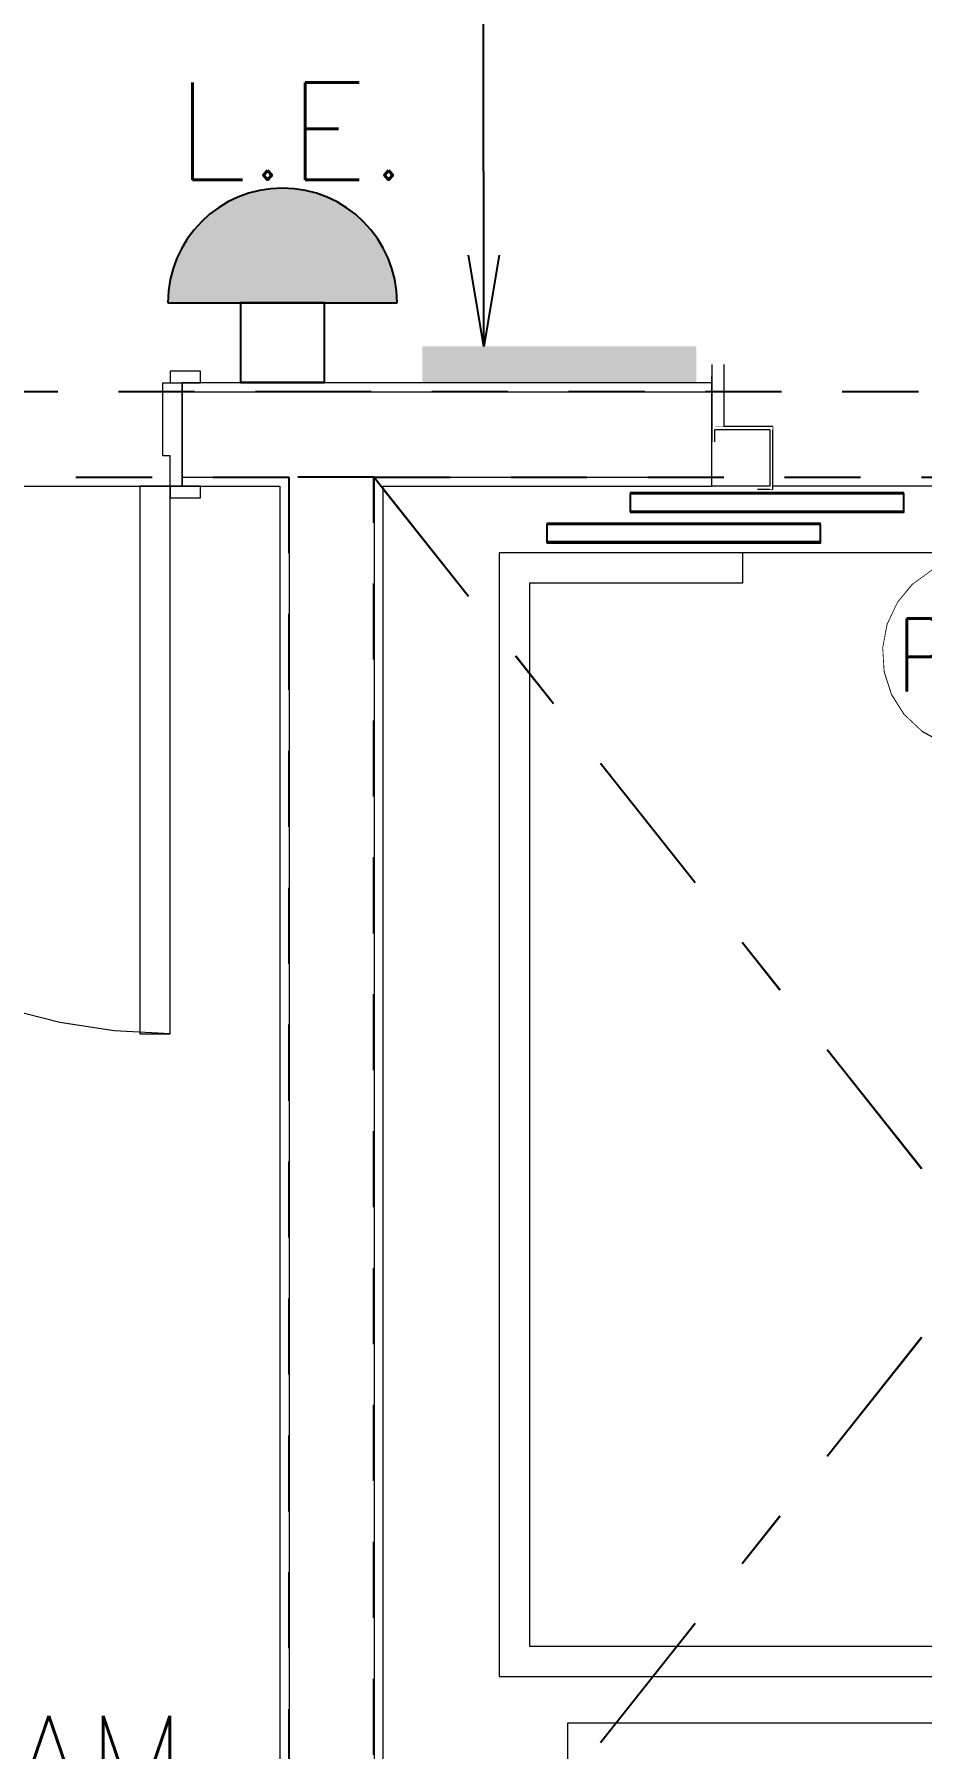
# Model space of a CAD drawing. Header units: millimetres. Extents: x 188.6 to 263.2, y 40.1 to 120.1.
# Drawn here: x 230.28 to 231.739, y 46.062 to 48.879 of the extents above; entities that cross this region are included whole.
import ezdxf
from ezdxf.enums import TextEntityAlignment as Align

# ---------------------------------------------------------------- set-up
doc = ezdxf.new("R2010")
doc.units = ezdxf.units.MM
doc.set_wipeout_variables(frame=1)
for name, pattern in [('DASHDOT2', [0.5, 0.25, -0.125, 0, -0.125]), ('HIDDEN2', [0.1875, 0.125, -0.0625]), ('Linha Tracejada 3_1', [400, 300, -100]), ('Wipeout_Contour', [1000, 0, -1000])]:
    doc.linetypes.add(name, pattern=pattern)
for name, color, linetype in [('ARQ', 8, 'Continuous'), ('Equipamento - Fixo & Sanitário.ARQ', 7, 'Continuous'), ('ESTR-VIGAS', 11, 'HIDDEN2'), ('ESTRUTURA', 7, 'Continuous'), ('INC-HID-TEXTO', 7, 'Continuous'), ('INC-LE', 96, 'Continuous'), ('INC-PCF', 254, 'Continuous'), ('INC-SINALIZAÇÃO', 88, 'Continuous'), ('INC-TEXTO', 7, 'Continuous'), ('LE', 96, 'Continuous'), ('LE-TEXTO', 7, 'Continuous'), ('Portas ARCHICAD', 7, 'Continuous'), ('T-MC-TEXTO', 8, 'Continuous')]:
    doc.layers.add(name, color=color, linetype=linetype)
doc.styles.add('60-100', font='romans.shx', dxfattribs={"height": 0.16})
doc.styles.add('60-50', font='romans.shx', dxfattribs={"height": 0.08})
doc.styles.add('60-75', font='romans.shx', dxfattribs={"height": 0.12})
doc.styles.add('MC-ROMANS', font='romans')
doc.styles.add('ROMANS', font='ROMANS.SHX', dxfattribs={"height": 0.15})
doc.dimstyles.new('SETAS75', dxfattribs={"dimtxt": 0.16, "dimasz": 0.15, "dimexe": 0.15, "dimexo": 0, "dimgap": 0.1, "dimtad": 1, "dimzin": 10, "dimdsep": 46, "dimtxsty": '60-100', "dimblk1": 'OPEN', "dimblk2": 'OPEN', "dimsah": 1, "dimcen": 0, "dimclrd": 244, "dimclre": 244, "dimclrt": 7, "dimadec": 0, "dimazin": 0, "dimtfac": 1, "dimtix": 1, "dimtmove": 2, "dimatfit": 3, "dimldrblk": 'OPEN', "dimfxl": 0.15, "dimtolj": 1, "dimtzin": 6, "dimarcsym": 0})

# ---------------------------------------------------------------- blocks, each defined once
blk = doc.blocks.new('ESTR-1TP-29.09.2016')
at = {"layer": 'ESTR-VIGAS', "linetype": 'DASHDOT2'}
for p, q in [((27.5174, 7.9252), (29.5374, 10.4752)), ((27.5174, 10.4752), (29.5374, 7.9252))]:
    blk.add_line(p, q, dxfattribs=at)
at = {"layer": 'ESTR-VIGAS'}
for points in [[(27.4474, 10.6152), (26.1274, 10.6152)], [(29.5374, 10.6152), (27.4474, 10.6152)], [(26.1274, 10.4752), (27.3774, 10.4752)], [(27.3774, 10.4752), (27.3774, 7.9252)], [(27.5174, 10.4752), (27.3774, 10.4752)], [(27.5174, 10.4752), (29.5374, 10.4752)], [(27.5174, 7.9252), (27.5174, 10.4752)]]:
    blk.add_lwpolyline(points, dxfattribs=at)
blk = doc.blocks.new('Vão de Porta Simples_18')
at = {"layer": 'Portas ARCHICAD', "color": 8, "linetype": 'Continuous', "lineweight": 0}
for p, q in [((-450, -15), (-450, 0)), ((450, -15), (450, 0)), ((-450, -155), (-450, -15)), ((450, -155), (450, -15)), ((-450, -170), (-450, -155)), ((450, -170), (450, -155)), ((-450, -170), (450, -170))]:
    blk.add_line(p, q, dxfattribs=at)
blk = doc.blocks.new('Porta Metálica 21')
at = {"layer": 'Portas ARCHICAD', "color": 8, "linetype": 'Continuous', "lineweight": 0}
for p, q in [((400, 0), (400, 900)), ((400, 900), (450, 900)), ((450, 900), (450, 0)), ((-500, 0), (-500, 19)), ((-500, 19), (-450, 19)), ((-450, 0), (-500, 0)), ((-470, 0), (-500, 0)), ((-470, 0), (-500, 0)), ((-470, 0), (470, 0)), ((-450, 0), (-470, 0)), ((-470, 0), (-470, -170)), ((-470, 0), (-470, -15)), ((-470, 0), (-470, -15)), ((-450, 19), (-450, 0)), ((-450, -50), (-450, 0)), ((450, 0), (400, 0)), ((450, 19), (500, 19)), ((450, 0), (450, 19)), ((500, 0), (450, 0)), ((470, 0), (450, 0)), ((450, 0), (450, -50)), ((470, -170), (470, 0)), ((470, 0), (470, -15)), ((470, 0), (470, -15)), ((470, 0), (500, 0)), ((470, 0), (500, 0)), ((500, 19), (500, 0)), ((-470, -15), (-470, -155)), ((-470, -15), (-470, -155)), ((470, -15), (470, -155)), ((470, -15), (470, -155)), ((-438, -50), (-450, -50)), ((-438, -170), (-438, -50)), ((450, -50), (438, -50)), ((438, -50), (438, -170)), ((-470, -155), (-470, -170)), ((-470, -155), (-470, -170)), ((470, -155), (470, -170)), ((470, -155), (470, -170)), ((-500, -189), (-500, -170)), ((-500, -170), (-450, -170)), ((-470, -170), (-500, -170)), ((-470, -170), (-500, -170)), ((-450, -189), (-500, -189)), ((-470, -170), (-438, -170)), ((-450, -170), (-450, -189)), ((438, -170), (470, -170)), ((450, -170), (500, -170)), ((450, -189), (450, -170)), ((500, -189), (450, -189)), ((470, -170), (500, -170)), ((470, -170), (500, -170)), ((500, -170), (500, -189))]:
    blk.add_line(p, q, dxfattribs=at)
at = {"layer": 'Portas ARCHICAD', "color": 8, "linetype": 'Linha Tracejada 3_1', "lineweight": 0}
blk.add_arc((450, 0), 900, 90, 180, dxfattribs=at)
blk = doc.blocks.new('Vão de Porta Simples_26')
at = {"layer": 'Portas ARCHICAD', "color": 7, "linetype": 'Continuous', "lineweight": 0}
for p, q in [((-500, 0), (-500, 10)), ((500, 0), (500, 10))]:
    blk.add_line(p, q, dxfattribs=at)
blk = doc.blocks.new('Vão de Porta Simples_15')
at = {"layer": 'Portas ARCHICAD', "color": 7, "linetype": 'Continuous', "lineweight": 0}
for p, q in [((-450, 0), (-450, -10)), ((450, 0), (450, -10))]:
    blk.add_line(p, q, dxfattribs=at)
blk = doc.blocks.new('elevador 2')
at = {"layer": 'Equipamento - Fixo & Sanitário.ARQ', "color": 8, "linetype": 'Continuous', "lineweight": 0}
for p, q in [((665.7, 2122.5), (215.7, 2122.5)), ((215.7, 2122.5), (215.7, 2092.5)), ((665.7, 2092.5), (665.7, 2122.5)), ((1384.3, 2122.5), (934.3, 2122.5)), ((934.3, 2122.5), (934.3, 2092.5)), ((1384.3, 2092.5), (1384.3, 2122.5)), ((215.7, 2092.5), (665.7, 2092.5)), ((934.3, 2092.5), (1384.3, 2092.5)), ((528.5, 2072.2), (78.5, 2072.2)), ((78.5, 2072.2), (78.5, 2042.2)), ((528.5, 2042.2), (528.5, 2072.2)), ((1521.5, 2072.2), (1071.5, 2072.2)), ((1071.5, 2072.2), (1071.5, 2042.2)), ((1521.5, 2042.2), (1521.5, 2072.2)), ((78.5, 2042.2), (528.5, 2042.2)), ((1071.5, 2042.2), (1521.5, 2042.2)), ((1600, 2023.4), (0, 2023.4)), ((0, 2023.4), (0, 176.3)), ((400, 2023.4), (400, 1973.4)), ((1200, 2023.4), (1200, 1973.4)), ((1600, 176.3), (1600, 2023.4)), ((400, 1973.4), (50, 1973.4)), ((50, 1973.4), (50, 226.3)), ((1550, 1973.4), (1200, 1973.4)), ((1550, 226.3), (1550, 1973.4)), ((50, 226.3), (800, 226.3)), ((800, 226.3), (1550, 226.3)), ((0, 176.3), (800, 176.3)), ((800, 176.3), (1600, 176.3)), ((1434.6, 100), (112.5, 100)), ((112.5, 100), (112.5, 0)), ((1434.6, 0), (1434.6, 100)), ((112.5, 0), (1434.6, 0))]:
    blk.add_line(p, q, dxfattribs=at)
blk = doc.blocks.new('arq-3pav')
at = {"color": 8, "linetype": 'Wipeout_Contour', "lineweight": 0, "ltscale": 29121.012753}
blk.add_wipeout([(25.5149, 8.05), (25.5149, 8.035), (26.3856, 8.035), (26.3856, 8.05)], dxfattribs=at).dxf.layer = 'ARQ'
at = {"color": 8, "linetype": 'Wipeout_Contour', "lineweight": 0, "ltscale": 27706.704691}
blk.add_wipeout([(25.6753, 7.895), (25.5149, 7.895), (25.5149, 7.88), (25.6753, 7.88)], dxfattribs=at).dxf.layer = 'ARQ'
at = {"color": 8, "linetype": 'Wipeout_Contour', "lineweight": 0, "ltscale": 28677.395429}
blk.add_wipeout([(25.8453, 7.895), (25.8303, 7.895), (25.8303, 7.88), (25.8453, 7.88)], dxfattribs=at).dxf.layer = 'ARQ'
at = {"layer": 'ARQ', "color": 8, "linetype": 'Continuous', "lineweight": 0}
for p, q in [((25.5149, 8.05), (25.5449, 8.05)), ((25.5149, 8.035), (25.5149, 8.05)), ((25.5149, 8.035), (26.3856, 8.035)), ((25.5149, 7.895), (25.5149, 8.035)), ((25.5149, 7.88), (25.5149, 7.895)), ((25.8303, 7.88), (25.8303, 7.895)), ((25.5149, 7.88), (25.5449, 7.88))]:
    blk.add_line(p, q, dxfattribs=at)
at = {"layer": 'ARQ', "color": 8, "linetype": 'Continuous', "lineweight": 0, "flags": 128}
blk.add_lwpolyline([(26.3856, 8.05), (25.5149, 8.05)], dxfattribs=at)
at = {"layer": 'ARQ', "color": 8, "linetype": 'Continuous', "lineweight": 0, "yscale": 0.001}
for name, p, xscale, rotation in [('Porta Metálica 21', (25.0449, 7.88), -0.001, 180), ('Vão de Porta Simples_15', (26.8356, 8.05), 0.001, 180.0000056553161)]:
    blk.add_blockref(name, p, dxfattribs=dict(at, xscale=xscale, rotation=rotation))
at = {"layer": 'ARQ', "color": 8, "linetype": 'Continuous', "lineweight": 0, "xscale": -0.001, "yscale": 0.001}
blk.add_blockref('Vão de Porta Simples_26', (25.0449, 8.05), dxfattribs=at)
at = {"color": 8, "linetype": 'Wipeout_Contour', "lineweight": 0, "ltscale": 28057.52991}
blk.add_wipeout([(25.6903, 7.895), (25.6753, 7.895), (25.6753, 7.88), (25.6903, 7.88)], dxfattribs=at).dxf.layer = 'ARQ'
at = {"color": 8, "linetype": 'Wipeout_Contour', "lineweight": 0, "ltscale": 29787.755029}
blk.add_wipeout([(25.8453, 7.88), (26.3856, 7.88), (26.3856, 7.895), (25.8453, 7.895)], dxfattribs=at).dxf.layer = 'ARQ'
at = {"layer": 'ARQ', "color": 8, "linetype": 'Continuous', "lineweight": 0}
for p, q in [((25.5149, 7.895), (25.6903, 7.895)), ((25.6903, 7.895), (25.6903, 7.88)), ((25.8303, 7.895), (26.3856, 7.895))]:
    blk.add_line(p, q, dxfattribs=at)
at = {"layer": 'ARQ', "color": 8, "linetype": 'Continuous', "lineweight": 0, "flags": 128}
for points in [[(25.5149, 7.88), (25.6753, 7.88)], [(25.8453, 7.88), (26.3856, 7.88)]]:
    blk.add_lwpolyline(points, dxfattribs=at)
at = {"layer": 'ARQ', "color": 8, "linetype": 'Continuous', "lineweight": 0, "xscale": -0.001, "yscale": 0.001, "rotation": 1.19230040241e-05}
blk.add_blockref('Vão de Porta Simples_18', (26.8356, 8.05), dxfattribs=at)
at = {"color": 8, "linetype": 'Wipeout_Contour', "lineweight": 0, "ltscale": 29040.527025}
blk.add_wipeout([(25.6753, 7.88), (25.6753, 5.36), (25.6903, 5.36), (25.6903, 7.88)], dxfattribs=at).dxf.layer = 'ARQ'
at = {"color": 8, "linetype": 'Wipeout_Contour', "lineweight": 0, "ltscale": 29640.493048}
blk.add_wipeout([(25.8303, 7.88), (25.8303, 5.36), (25.8453, 5.36), (25.8453, 7.88)], dxfattribs=at).dxf.layer = 'ARQ'
at = {"color": 8, "linetype": 'Wipeout_Contour', "lineweight": 0, "ltscale": 31214.024115}
blk.add_wipeout([(26.4606, 7.875), (26.4856, 7.875), (26.4806, 7.88), (26.4606, 7.88)], dxfattribs=at).dxf.layer = 'ARQ'
at = {"layer": 'ARQ', "color": 8, "linetype": 'Continuous', "lineweight": 0}
for p, q in [((25.6903, 7.88), (25.6903, 5.36)), ((25.8303, 7.88), (25.8303, 5.36))]:
    blk.add_line(p, q, dxfattribs=at)
at = {"layer": 'ARQ', "color": 8, "linetype": 'Continuous', "lineweight": 0, "flags": 128}
for points in [[(25.6753, 7.88), (25.6753, 5.36)], [(25.8453, 5.36), (25.8453, 7.88)], [(26.4806, 7.88), (26.4606, 7.88)], [(26.4606, 7.875), (26.4856, 7.875)]]:
    blk.add_lwpolyline(points, dxfattribs=at)
at = {"color": 8, "linetype": 'Wipeout_Contour', "lineweight": 0, "ltscale": 31256.093677}
blk.add_wipeout([(26.4856, 7.875), (26.4856, 7.978), (26.4806, 7.973), (26.4806, 7.88)], dxfattribs=at).dxf.layer = 'ARQ'
at = {"layer": 'ARQ', "color": 8, "linetype": 'Continuous', "lineweight": 0, "flags": 128}
for points in [[(26.4856, 7.875), (26.4856, 7.978)], [(26.4806, 7.973), (26.4806, 7.88)]]:
    blk.add_lwpolyline(points, dxfattribs=at)
at = {"color": 8, "linetype": 'Wipeout_Contour', "lineweight": 0, "ltscale": 31058.428}
blk.add_wipeout([(26.4856, 7.978), (26.3856, 7.978), (26.3856, 7.973), (26.4806, 7.973)], dxfattribs=at).dxf.layer = 'ARQ'
at = {"color": 8, "linetype": 'Wipeout_Contour', "lineweight": 0, "ltscale": 31218.823179}
blk.add_wipeout([(26.4606, 7.875), (26.4856, 7.875), (26.4856, 7.88), (26.4606, 7.88)], dxfattribs=at).dxf.layer = 'ARQ'
at = {"layer": 'ARQ', "color": 8, "linetype": 'Continuous', "lineweight": 0, "flags": 128}
for points in [[(26.4856, 7.978), (26.3856, 7.978)], [(26.3906, 7.973), (26.4806, 7.973)], [(26.4806, 7.88), (26.4606, 7.88)], [(26.4606, 7.875), (26.4856, 7.875)]]:
    blk.add_lwpolyline(points, dxfattribs=at)
at = {"color": 8, "linetype": 'Wipeout_Contour', "lineweight": 0, "ltscale": 30873.756467}
blk.add_wipeout([(26.3856, 7.978), (26.3856, 7.953), (26.3906, 7.953), (26.3906, 7.978)], dxfattribs=at).dxf.layer = 'ARQ'
at = {"color": 8, "linetype": 'Wipeout_Contour', "lineweight": 0, "ltscale": 31256.156439}
blk.add_wipeout([(26.4856, 7.875), (26.4856, 7.978), (26.4806, 7.978), (26.4806, 7.875)], dxfattribs=at).dxf.layer = 'ARQ'
at = {"layer": 'ARQ', "color": 8, "linetype": 'Continuous', "lineweight": 0, "flags": 128}
for points in [[(26.3856, 7.978), (26.3856, 7.953)], [(26.4856, 7.875), (26.4856, 7.978)], [(26.3906, 7.953), (26.3906, 7.973)], [(26.4806, 7.973), (26.4806, 7.88)]]:
    blk.add_lwpolyline(points, dxfattribs=at)
at = {"layer": 'ARQ', "color": 8, "linetype": 'Continuous', "lineweight": 0, "xscale": 0.001, "yscale": 0.001}
blk.add_blockref('elevador 2', (26.0356, 5.7472), dxfattribs=at)
at = {"color": 8, "linetype": 'Wipeout_Contour', "lineweight": 0, "ltscale": 31063.377846}
blk.add_wipeout([(26.4856, 7.978), (26.3856, 7.978), (26.3856, 7.973), (26.4856, 7.973)], dxfattribs=at).dxf.layer = 'ARQ'
at = {"layer": 'ARQ', "color": 8, "linetype": 'Continuous', "lineweight": 0, "flags": 128}
for points in [[(26.4856, 7.978), (26.3856, 7.978)], [(26.3906, 7.973), (26.4806, 7.973)]]:
    blk.add_lwpolyline(points, dxfattribs=at)
at = {"color": 8, "linetype": 'Wipeout_Contour', "lineweight": 0, "ltscale": 30873.756467}
blk.add_wipeout([(26.3856, 7.978), (26.3856, 7.953), (26.3906, 7.953), (26.3906, 7.978)], dxfattribs=at).dxf.layer = 'ARQ'
at = {"layer": 'ARQ', "color": 8, "linetype": 'Continuous', "lineweight": 0, "flags": 128}
for points in [[(26.3856, 7.978), (26.3856, 7.953)], [(26.3906, 7.953), (26.3906, 7.973)]]:
    blk.add_lwpolyline(points, dxfattribs=at)
at = {"color": 8, "linetype": 'Wipeout_Contour', "lineweight": 0, "ltscale": 30903.147094}
blk.add_wipeout([(26.4056, 7.978), (26.4056, 8.08), (26.3856, 8.08), (26.3856, 7.978)], dxfattribs=at).dxf.layer = 'ARQ'
at = {"layer": 'ARQ', "color": 8, "linetype": 'Continuous', "lineweight": 0, "flags": 128}
for points in [[(26.3856, 8.08), (26.3856, 7.978)], [(26.4056, 7.978), (26.4056, 8.08)]]:
    blk.add_lwpolyline(points, dxfattribs=at)
at = {"color": 8, "linetype": 'Wipeout_Contour', "lineweight": 0, "ltscale": 30903.147094}
blk.add_wipeout([(26.4056, 7.978), (26.4056, 8.08), (26.3856, 8.08), (26.3856, 7.978)], dxfattribs=at).dxf.layer = 'ARQ'
at = {"layer": 'ARQ', "color": 8, "linetype": 'Continuous', "lineweight": 0, "flags": 128}
for points in [[(26.3856, 8.08), (26.3856, 7.978)], [(26.4056, 7.978), (26.4056, 8.08)]]:
    blk.add_lwpolyline(points, dxfattribs=at)
at = {"layer": 'ESTRUTURA'}
blk.add_blockref('ESTR-1TP-29.09.2016', (-1.6874, -2.5802), dxfattribs=at)
blk = doc.blocks.new('LE')
at = {"layer": 'INC-LE'}
blk.add_hatch(color=256, dxfattribs=at).paths.add_polyline_path([(-0.1674, 0.1162), (0.1674, 0.1162, 1)])
blk.add_line((-0.1674, 0.1162), (0.1674, 0.1162), dxfattribs=at)
blk.add_lwpolyline([(-0.0614, 0), (0.0614, 0), (0.0614, 0.1162), (-0.0614, 0.1162)], close=True, dxfattribs=at)
blk.add_arc((0, 0.1162), 0.1674, 0, 180, dxfattribs=at)
blk = doc.blocks.new('_OPEN')
at = {"color": 0, "linetype": 'ByBlock'}
for p, q in [((-1, 0.167), (0, 0)), ((0, 0), (-1, -0.167)), ((0, 0), (-1, 0))]:
    blk.add_line(p, q, dxfattribs=at)
blk = doc.blocks.new('INC-OBJETO')
at = {"color": 0}
blk.add_lwpolyline([(0, 0.002084), (-0.000518, 0.002019), (-0.001004, 0.001827), (-0.001427, 0.001519), (-0.00176, 0.001117), (-0.001982, 0.000644), (-0.00208, 0.000131), (-0.002047, -0.000391), (-0.001886, -0.000887), (-0.001606, -0.001329), (-0.001225, -0.001686), (-0.000767, -0.001938), (-0.000261, -0.002068), (0.000261, -0.002068), (0.000767, -0.001938), (0.001225, -0.001686), (0.001606, -0.001329), (0.001886, -0.000887), (0.002047, -0.000391), (0.00208, 0.000131), (0.001982, 0.000644), (0.00176, 0.001117), (0.001427, 0.001519), (0.001004, 0.001827), (0.000518, 0.002019)], close=True, dxfattribs=at)
blk.add_wipeout([(0, 0.002084), (-0.000518, 0.002019), (-0.001004, 0.001827), (-0.001427, 0.001519), (-0.00176, 0.001117), (-0.001982, 0.000644), (-0.00208, 0.000131), (-0.002047, -0.000391), (-0.001886, -0.000887), (-0.001606, -0.001329), (-0.001225, -0.001686), (-0.000767, -0.001938), (-0.000261, -0.002068), (0.000261, -0.002068), (0.000767, -0.001938), (0.001225, -0.001686), (0.001606, -0.001329), (0.001886, -0.000887), (0.002047, -0.000391), (0.00208, 0.000131), (0.001982, 0.000644), (0.00176, 0.001117), (0.001427, 0.001519), (0.001004, 0.001827), (0.000518, 0.002019)], dxfattribs=at)
at = {"color": 0, "style": 'ROMANS', "width": 1.285725}
blk.add_attdef('OBJETO', text='', height=0.0016, dxfattribs=at).set_placement((-0.001786, -0.00083), (0.001643, -0.00083), align=Align.FIT)

msp = doc.modelspace()

# ---------------------------------------------------------------- block references
msp.add_blockref('arq-3pav', (205.0084, 40.2568))

# ---------------------------------------------------------------- next in the draw order: linework, layer by layer
at = {"layer": 'INC-PCF'}
for points in [[(231.2597, 48.094), (231.7097, 48.094), (231.7097, 48.124), (231.2597, 48.124)], [(231.1226, 48.0437), (231.5726, 48.0437), (231.5726, 48.0737), (231.1226, 48.0737)], [(231.1226, 48.0437), (231.5726, 48.0437), (231.5726, 48.0737), (231.1226, 48.0737)]]:
    msp.add_lwpolyline(points, close=True, dxfattribs=at)
at = {"layer": 'INC-SINALIZAÇÃO', "color": 119, "true_color": 0x284e36}
msp.add_solid([(231.3681, 48.3668), (231.3681, 48.3068), (230.9181, 48.3668), (230.9181, 48.3068)], dxfattribs=at)

# ---------------------------------------------------------------- next in the draw order: block references
at = {"layer": 'ESTRUTURA'}
msp.add_blockref('ESTR-1TP-29.09.2016', (203.3211, 37.6766), dxfattribs=at)
at = {"layer": 'LE', "xscale": 1.125, "yscale": 1.125, "zscale": 1.125}
msp.add_blockref('LE', (230.688, 48.3076), dxfattribs=at)

# ---------------------------------------------------------------- next in the draw order: texts
at = {"layer": 'LE-TEXTO', "style": '60-50'}
msp.add_text('L.E.', height=0.16, dxfattribs=at).set_placement((230.7046, 48.7204), align=Align.MIDDLE)
at = {"layer": 'T-MC-TEXTO', "style": 'MC-ROMANS'}
msp.add_text('ANTECAM.', height=0.16, dxfattribs=at).set_placement((229.5839, 45.956))

# ---------------------------------------------------------------- next in the draw order: leaders
at = {"layer": 'INC-HID-TEXTO'}
msp.add_leader([(228.9015, 48.5969), (230.506, 53.175), (233.1248, 53.175)], dimstyle='SETAS75', dxfattribs=at)
at = {"layer": 'INC-TEXTO'}
msp.add_leader([(231.0191, 48.3663), (231.0176, 49.5044), (231.3014, 49.5044)], dimstyle='SETAS75', override={"dimtxsty": '60-75'}, dxfattribs=at)

# ---------------------------------------------------------------- next in the draw order: block references
ref = msp.add_blockref('INC-OBJETO', (231.8314, 47.8614), dxfattribs=dict(at, xscale=75, yscale=75, zscale=75))
ref.add_attrib('OBJETO', 'PCF', dxfattribs={"layer": '0', "height": 0.12, "style": 'ROMANS', "width": 0.762718}).set_placement((231.6974, 47.7991), (231.9546, 47.7991), align=Align.FIT)

doc.saveas('drawing.dxf')
